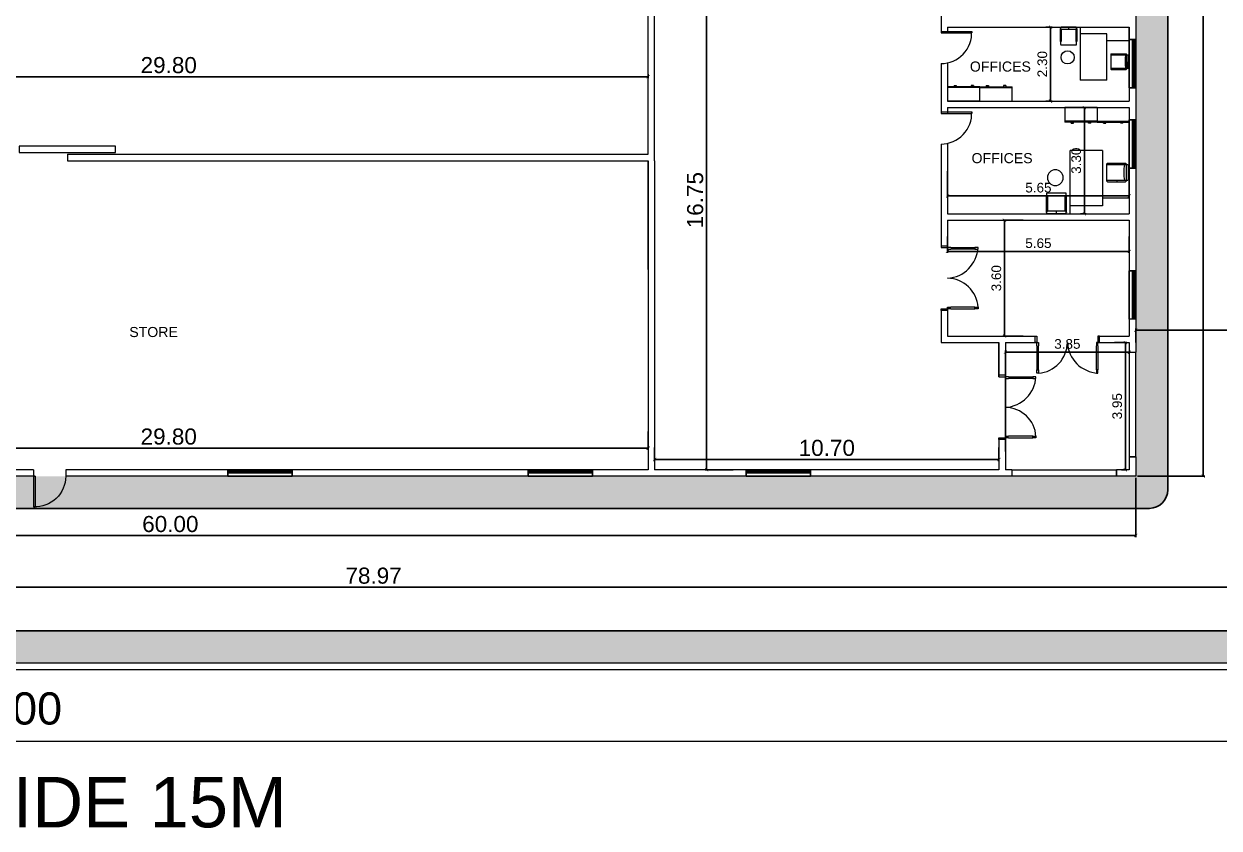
# Model space of a CAD drawing. Header units: millimetres. Extents: x -401 to 2889, y -234 to 146.
# Drawn here: x 1093.64 to 1130.78, y -21.6 to 3.38 of the extents above; entities that cross this region are included whole.
import ezdxf

# ---------------------------------------------------------------- set-up
doc = ezdxf.new("R2010")
doc.units = ezdxf.units.MM
doc.header["$LTSCALE"] = 3
doc.header["$MEASUREMENT"] = 0
doc.linetypes.add('CACHE2', pattern=[0.1875, 0.125, -0.0625])
doc.linetypes.add('CONTINU', pattern=[0])
doc.layers.get('0').update_dxf_attribs({"color": 3, "lineweight": 9})
doc.layers.add('A-WALL', color=7, linetype='Continuous')
doc.layers.add('WIN', color=1, linetype='Continuous')
for name, color, linetype, lineweight in [('DIM-IN', 1, 'Continuous', 0), ('Door', 16, 'Continuous', 0), ('Drw - Arch - brick (0.20)', 7, 'CONTINU', 20), ('Drw - Arch - Door (0.05)', 141, 'CONTINU', 5), ('Drw - Arch - Hidden (0.15)', 6, 'CACHE2', 15), ('FIXTURES', 251, 'Continuous', 5), ('hatch-col', 8, 'Continuous', 0)]:
    doc.layers.add(name, color=color, linetype=linetype, lineweight=lineweight)
doc.styles.add('ARIAL', font='arial.ttf')
doc.dimstyles.new('details', dxfattribs={"dimtxt": 0.3, "dimasz": 0.1, "dimexe": 0.05, "dimexo": 0.05, "dimgap": 0.1, "dimtad": 1, "dimzin": 0, "dimdsep": 46, "dimtxsty": 'ARIAL', "dimblk": 'ARCHTICK', "dimcen": 0.2, "dimclrd": 16, "dimclre": 16, "dimclrt": 4, "dimadec": 0, "dimazin": 0, "dimtfac": 1, "dimtix": 1, "dimtmove": 1, "dimatfit": 3, "dimldrblk": 'OBLIQUE', "dimfxl": 0.15, "dimarcsym": 0})
pattern_1 = [(135, (646.67296, 174.47163), (-0.28284271, 5e-16), [0.6, -0.2]), (225, (646.53154, 174.61306), (-0.28284271, 5e-16), [0.6, -0.2])]

# ---------------------------------------------------------------- blocks, each defined once
blk = doc.blocks.new('door')
at = {"layer": 'Drw - Arch - Door (0.05)'}
for p, q in [((0, 0.5), (0, -0.5)), ((0.05, 0.5), (0, 0.5)), ((0.05, 0.5), (0.05, -0.5)), ((0.05, -0.5), (0, -0.5))]:
    blk.add_line(p, q, dxfattribs=at)
blk.add_arc((0, 0.5), 1, 180, 272.866, dxfattribs=at)
blk = doc.blocks.new('door 2')
at = {"layer": 'Drw - Arch - Door (0.05)', "color": 4}
for p, q in [((0.309, 0.2), (-2.691, 0.2)), ((-2.691, 0.2), (-2.691, 0)), ((-2.691, 0), (0.309, 0)), ((0.309, 0), (0.309, 0.2))]:
    blk.add_line(p, q, dxfattribs=at)
blk = doc.blocks.new('_ArchTick')
at = {"color": 0, "linetype": 'ByBlock', "const_width": 0.15}
blk.add_lwpolyline([(-0.5, -0.5), (0.5, 0.5)], dxfattribs=at)
blk = doc.blocks.new('*D111')
at = {"layer": 'Defpoints', "color": 0, "linetype": 'Continuous', "ltscale": 0.01, "transparency": 16777216}
for p in [(1068.189, -10.67), (1128.189, -10.67), (1068.189, -12.513)]:
    blk.add_point(p, dxfattribs=at)
at = {"layer": 'DIM-IN', "color": 16, "lineweight": -2, "ltscale": 0.01, "transparency": 16777216}
for p, q in [((1068.189, -10.72), (1068.189, -12.563)), ((1128.189, -10.72), (1128.189, -12.563))]:
    blk.add_line(p, q, dxfattribs=at)
at = {"layer": 'DIM-IN', "color": 16, "linetype": 'Continuous', "lineweight": -2, "ltscale": 0.01, "transparency": 16777216}
blk.add_line((1128.189, -12.513), (1068.189, -12.513), dxfattribs=at)
at = {"layer": 'DIM-IN', "color": 16, "linetype": 'Continuous', "lineweight": -2, "ltscale": 0.01, "transparency": 16777216, "xscale": 0.1, "yscale": 0.1, "zscale": 0.1, "rotation": 180}
blk.add_blockref('_ArchTick', (1068.189, -12.513), dxfattribs=at)
at = {"layer": 'DIM-IN', "color": 16, "linetype": 'Continuous', "lineweight": -2, "ltscale": 0.01, "transparency": 16777216, "xscale": 0.1, "yscale": 0.1, "zscale": 0.1}
blk.add_blockref('_ArchTick', (1128.189, -12.513), dxfattribs=at)
at = {"layer": 'DIM-IN', "color": 4, "linetype": 'Continuous', "ltscale": 0.01, "transparency": 16777216, "insert": (1098.189, -12.158), "char_height": 0.5, "attachment_point": 5, "style": 'ARIAL'}
blk.add_mtext('60.00', dxfattribs=at)
blk = doc.blocks.new('_Oblique')
at = {"color": 0, "linetype": 'ByBlock', "lineweight": -2}
blk.add_line((-0.5, -0.5), (0.5, 0.5), dxfattribs=at)
blk = doc.blocks.new('door2')
at = {"layer": 'Door', "color": 2, "lineweight": 0}
for p, q in [((-1.537, 0.759), (-1.537, 0.009)), ((-1.487, 0.009), (-1.487, 0.759)), ((0.313, 0.009), (0.313, 0.759)), ((0.363, 0.759), (0.363, 0.009))]:
    blk.add_line(p, q, dxfattribs=at)
at = {"layer": 'Door', "color": 1, "lineweight": 0}
for p, q in [((-1.537, 0.009), (-1.487, 0.009)), ((0.363, 0.009), (0.313, 0.009))]:
    blk.add_line(p, q, dxfattribs=at)
for points in [[(-1.587, 1.059), (-1.537, 1.059), (-1.537, 0.859), (-1.587, 0.859)], [(0.413, 1.059), (0.363, 1.059), (0.363, 0.859), (0.413, 0.859)]]:
    blk.add_lwpolyline(points, close=True, dxfattribs=at)
for points in [[(-1.537, 0.759), (-1.537, 0.859), (-1.487, 0.859), (-1.487, 0.759)], [(0.363, 0.759), (0.363, 0.859), (0.313, 0.859), (0.313, 0.759)], [(-1.487, 0.009), (-1.487, -0.091), (-1.537, -0.091), (-1.537, 0.009)], [(0.313, 0.009), (0.313, -0.091), (0.363, -0.091), (0.363, 0.009)]]:
    blk.add_lwpolyline(points, dxfattribs=at)
at = {"layer": 'Door', "color": 2, "lineweight": 0}
for centre, radius, start, end in [((-1.554, 0.873), 0.966, 273.9366, 359.1376), ((0.419, 0.917), 1.008, 183.2931, 266.8086)]:
    blk.add_arc(centre, radius, start, end, dxfattribs=at)
blk = doc.blocks.new('*D140')
at = {"layer": 'Defpoints', "color": 0, "linetype": 'Continuous', "ltscale": 0.01, "transparency": 16777216}
for p in [(1124.112, -2.72), (1124.742, -2.72), (1124.742, -6.32)]:
    blk.add_point(p, dxfattribs=at)
at = {"layer": 'DIM-IN', "color": 16, "lineweight": -2, "ltscale": 0.01, "transparency": 16777216}
for p, q in [((1124.692, -2.72), (1124.062, -2.72)), ((1124.692, -6.32), (1124.062, -6.32))]:
    blk.add_line(p, q, dxfattribs=at)
at = {"layer": 'DIM-IN', "color": 16, "linetype": 'Continuous', "lineweight": -2, "ltscale": 0.01, "transparency": 16777216}
blk.add_line((1124.112, -6.32), (1124.112, -2.72), dxfattribs=at)
at = {"layer": 'DIM-IN', "color": 16, "linetype": 'Continuous', "lineweight": -2, "ltscale": 0.01, "transparency": 16777216, "xscale": 0.1, "yscale": 0.1, "zscale": 0.1}
for p, rotation in [((1124.112, -2.72), 90), ((1124.112, -6.32), 270)]:
    blk.add_blockref('_ArchTick', p, dxfattribs=dict(at, rotation=rotation))
at = {"layer": 'DIM-IN', "color": 4, "linetype": 'Continuous', "ltscale": 0.01, "transparency": 16777216, "insert": (1123.858, -4.52), "char_height": 0.3, "attachment_point": 5, "rotation": 90, "style": 'ARIAL'}
blk.add_mtext('3.60', dxfattribs=at)
blk = doc.blocks.new('*D141')
at = {"layer": 'Defpoints', "color": 0, "linetype": 'Continuous', "ltscale": 0.01, "transparency": 16777216}
for p in [(1122.339, -3.17), (1127.989, -3.17), (1127.989, -3.686)]:
    blk.add_point(p, dxfattribs=at)
at = {"layer": 'DIM-IN', "color": 16, "lineweight": -2, "ltscale": 0.01, "transparency": 16777216}
for p, q in [((1122.339, -3.22), (1122.339, -3.736)), ((1127.989, -3.22), (1127.989, -3.736))]:
    blk.add_line(p, q, dxfattribs=at)
at = {"layer": 'DIM-IN', "color": 16, "linetype": 'Continuous', "lineweight": -2, "ltscale": 0.01, "transparency": 16777216}
blk.add_line((1122.339, -3.686), (1127.989, -3.686), dxfattribs=at)
at = {"layer": 'DIM-IN', "color": 16, "linetype": 'Continuous', "lineweight": -2, "ltscale": 0.01, "transparency": 16777216, "xscale": 0.1, "yscale": 0.1, "zscale": 0.1, "rotation": 180}
blk.add_blockref('_ArchTick', (1122.339, -3.686), dxfattribs=at)
at = {"layer": 'DIM-IN', "color": 16, "linetype": 'Continuous', "lineweight": -2, "ltscale": 0.01, "transparency": 16777216, "xscale": 0.1, "yscale": 0.1, "zscale": 0.1}
blk.add_blockref('_ArchTick', (1127.989, -3.686), dxfattribs=at)
at = {"layer": 'DIM-IN', "color": 4, "linetype": 'Continuous', "ltscale": 0.01, "transparency": 16777216, "insert": (1125.164, -3.433), "char_height": 0.3, "attachment_point": 5, "style": 'ARIAL'}
blk.add_mtext('5.65', dxfattribs=at)
blk = doc.blocks.new('*D142')
at = {"layer": 'Defpoints', "color": 0, "linetype": 'Continuous', "ltscale": 0.01, "transparency": 16777216}
for p in [(1127.476, -6.52), (1127.699, -10.47), (1127.866, -10.47)]:
    blk.add_point(p, dxfattribs=at)
at = {"layer": 'DIM-IN', "color": 16, "lineweight": -2, "ltscale": 0.01, "transparency": 16777216}
for p, q in [((1127.526, -6.52), (1127.916, -6.52)), ((1127.749, -10.47), (1127.916, -10.47))]:
    blk.add_line(p, q, dxfattribs=at)
at = {"layer": 'DIM-IN', "color": 16, "linetype": 'Continuous', "lineweight": -2, "ltscale": 0.01, "transparency": 16777216}
blk.add_line((1127.866, -6.52), (1127.866, -10.47), dxfattribs=at)
at = {"layer": 'DIM-IN', "color": 16, "linetype": 'Continuous', "lineweight": -2, "ltscale": 0.01, "transparency": 16777216, "xscale": 0.1, "yscale": 0.1, "zscale": 0.1}
for p, rotation in [((1127.866, -6.52), 90), ((1127.866, -10.47), 270)]:
    blk.add_blockref('_ArchTick', p, dxfattribs=dict(at, rotation=rotation))
at = {"layer": 'DIM-IN', "color": 4, "linetype": 'Continuous', "ltscale": 0.01, "transparency": 16777216, "insert": (1127.613, -8.495), "char_height": 0.3, "attachment_point": 5, "rotation": 90, "style": 'ARIAL'}
blk.add_mtext('3.95', dxfattribs=at)
blk = doc.blocks.new('*D143')
at = {"layer": 'Defpoints', "color": 0, "linetype": 'Continuous', "ltscale": 0.01, "transparency": 16777216}
for p in [(1124.139, -6.817), (1127.989, -6.786), (1124.139, -9.951)]:
    blk.add_point(p, dxfattribs=at)
at = {"layer": 'DIM-IN', "color": 16, "lineweight": -2, "ltscale": 0.01, "transparency": 16777216}
for p, q in [((1124.139, -9.901), (1124.139, -6.767)), ((1127.989, -6.836), (1127.989, -6.867))]:
    blk.add_line(p, q, dxfattribs=at)
at = {"layer": 'DIM-IN', "color": 16, "linetype": 'Continuous', "lineweight": -2, "ltscale": 0.01, "transparency": 16777216}
blk.add_line((1127.989, -6.817), (1124.139, -6.817), dxfattribs=at)
at = {"layer": 'DIM-IN', "color": 16, "linetype": 'Continuous', "lineweight": -2, "ltscale": 0.01, "transparency": 16777216, "xscale": 0.1, "yscale": 0.1, "zscale": 0.1, "rotation": 180}
blk.add_blockref('_ArchTick', (1124.139, -6.817), dxfattribs=at)
at = {"layer": 'DIM-IN', "color": 16, "linetype": 'Continuous', "lineweight": -2, "ltscale": 0.01, "transparency": 16777216, "xscale": 0.1, "yscale": 0.1, "zscale": 0.1}
blk.add_blockref('_ArchTick', (1127.989, -6.817), dxfattribs=at)
at = {"layer": 'DIM-IN', "color": 4, "linetype": 'Continuous', "ltscale": 0.01, "transparency": 16777216, "insert": (1126.064, -6.563), "char_height": 0.3, "attachment_point": 5, "style": 'ARIAL'}
blk.add_mtext('3.85', dxfattribs=at)
blk = doc.blocks.new('*D144')
at = {"layer": 'Defpoints', "color": 0, "linetype": 'Continuous', "ltscale": 0.01, "transparency": 16777216}
for p in [(1113.239, -9.728), (1123.939, -9.728), (1113.239, -10.149)]:
    blk.add_point(p, dxfattribs=at)
at = {"layer": 'DIM-IN', "color": 16, "lineweight": -2, "ltscale": 0.01, "transparency": 16777216}
for p, q in [((1113.239, -9.778), (1113.239, -10.199)), ((1123.939, -9.778), (1123.939, -10.199))]:
    blk.add_line(p, q, dxfattribs=at)
at = {"layer": 'DIM-IN', "color": 16, "linetype": 'Continuous', "lineweight": -2, "ltscale": 0.01, "transparency": 16777216}
blk.add_line((1123.939, -10.149), (1113.239, -10.149), dxfattribs=at)
at = {"layer": 'DIM-IN', "color": 16, "linetype": 'Continuous', "lineweight": -2, "ltscale": 0.01, "transparency": 16777216, "xscale": 0.1, "yscale": 0.1, "zscale": 0.1, "rotation": 180}
blk.add_blockref('_ArchTick', (1113.239, -10.149), dxfattribs=at)
at = {"layer": 'DIM-IN', "color": 16, "linetype": 'Continuous', "lineweight": -2, "ltscale": 0.01, "transparency": 16777216, "xscale": 0.1, "yscale": 0.1, "zscale": 0.1}
blk.add_blockref('_ArchTick', (1123.939, -10.149), dxfattribs=at)
at = {"layer": 'DIM-IN', "color": 4, "linetype": 'Continuous', "ltscale": 0.01, "transparency": 16777216, "insert": (1118.589, -9.793), "char_height": 0.5, "attachment_point": 5, "style": 'ARIAL'}
blk.add_mtext('10.70', dxfattribs=at)
blk = doc.blocks.new('*D145')
at = {"layer": 'Defpoints', "color": 0, "linetype": 'Continuous', "ltscale": 0.01, "transparency": 16777216}
for p in [(1115.732, 6.28), (1114.855, -10.47), (1115.732, -10.47)]:
    blk.add_point(p, dxfattribs=at)
at = {"layer": 'DIM-IN', "color": 16, "lineweight": -2, "ltscale": 0.01, "transparency": 16777216}
for p, q in [((1115.682, 6.28), (1114.805, 6.28)), ((1115.682, -10.47), (1114.805, -10.47))]:
    blk.add_line(p, q, dxfattribs=at)
at = {"layer": 'DIM-IN', "color": 16, "linetype": 'Continuous', "lineweight": -2, "ltscale": 0.01, "transparency": 16777216}
blk.add_line((1114.855, 6.28), (1114.855, -10.47), dxfattribs=at)
at = {"layer": 'DIM-IN', "color": 16, "linetype": 'Continuous', "lineweight": -2, "ltscale": 0.01, "transparency": 16777216, "xscale": 0.1, "yscale": 0.1, "zscale": 0.1}
for p, rotation in [((1114.855, 6.28), 90), ((1114.855, -10.47), 270)]:
    blk.add_blockref('_ArchTick', p, dxfattribs=dict(at, rotation=rotation))
at = {"layer": 'DIM-IN', "color": 4, "linetype": 'Continuous', "ltscale": 0.01, "transparency": 16777216, "insert": (1114.5, -2.095), "char_height": 0.5, "attachment_point": 5, "rotation": 90, "style": 'ARIAL'}
blk.add_mtext('16.75', dxfattribs=at)
blk = doc.blocks.new('*D146')
at = {"layer": 'Defpoints', "color": 0, "linetype": 'Continuous', "ltscale": 0.01, "transparency": 16777216}
for p in [(1122.339, -1.141), (1127.989, -1.141), (1127.989, -1.961)]:
    blk.add_point(p, dxfattribs=at)
at = {"layer": 'DIM-IN', "color": 16, "lineweight": -2, "ltscale": 0.01, "transparency": 16777216}
for p, q in [((1122.339, -1.191), (1122.339, -2.011)), ((1127.989, -1.191), (1127.989, -2.011))]:
    blk.add_line(p, q, dxfattribs=at)
at = {"layer": 'DIM-IN', "color": 16, "linetype": 'Continuous', "lineweight": -2, "ltscale": 0.01, "transparency": 16777216}
blk.add_line((1122.339, -1.961), (1127.989, -1.961), dxfattribs=at)
at = {"layer": 'DIM-IN', "color": 16, "linetype": 'Continuous', "lineweight": -2, "ltscale": 0.01, "transparency": 16777216, "xscale": 0.1, "yscale": 0.1, "zscale": 0.1, "rotation": 180}
blk.add_blockref('_ArchTick', (1122.339, -1.961), dxfattribs=at)
at = {"layer": 'DIM-IN', "color": 16, "linetype": 'Continuous', "lineweight": -2, "ltscale": 0.01, "transparency": 16777216, "xscale": 0.1, "yscale": 0.1, "zscale": 0.1}
blk.add_blockref('_ArchTick', (1127.989, -1.961), dxfattribs=at)
at = {"layer": 'DIM-IN', "color": 4, "linetype": 'Continuous', "ltscale": 0.01, "transparency": 16777216, "insert": (1125.164, -1.708), "char_height": 0.3, "attachment_point": 5, "style": 'ARIAL'}
blk.add_mtext('5.65', dxfattribs=at)
blk = doc.blocks.new('*D147')
at = {"layer": 'Defpoints', "color": 0, "linetype": 'Continuous', "ltscale": 0.01, "transparency": 16777216}
for p in [(1126.426, 0.78), (1126.426, -2.52), (1126.594, -2.52)]:
    blk.add_point(p, dxfattribs=at)
at = {"layer": 'DIM-IN', "color": 16, "lineweight": -2, "ltscale": 0.01, "transparency": 16777216}
for p, q in [((1126.476, 0.78), (1126.644, 0.78)), ((1126.476, -2.52), (1126.644, -2.52))]:
    blk.add_line(p, q, dxfattribs=at)
at = {"layer": 'DIM-IN', "color": 16, "linetype": 'Continuous', "lineweight": -2, "ltscale": 0.01, "transparency": 16777216}
blk.add_line((1126.594, 0.78), (1126.594, -2.52), dxfattribs=at)
at = {"layer": 'DIM-IN', "color": 16, "linetype": 'Continuous', "lineweight": -2, "ltscale": 0.01, "transparency": 16777216, "xscale": 0.1, "yscale": 0.1, "zscale": 0.1}
for p, rotation in [((1126.594, 0.78), 90), ((1126.594, -2.52), 270)]:
    blk.add_blockref('_ArchTick', p, dxfattribs=dict(at, rotation=rotation))
at = {"layer": 'DIM-IN', "color": 4, "linetype": 'Continuous', "ltscale": 0.01, "transparency": 16777216, "insert": (1126.34, -0.87), "char_height": 0.3, "attachment_point": 5, "rotation": 90, "style": 'ARIAL'}
blk.add_mtext('3.30', dxfattribs=at)
blk = doc.blocks.new('*D148')
at = {"layer": 'Defpoints', "color": 0, "linetype": 'Continuous', "ltscale": 0.01, "transparency": 16777216}
for p in [(1125.34, 3.28), (1125.54, 3.28), (1125.34, 0.98)]:
    blk.add_point(p, dxfattribs=at)
at = {"layer": 'DIM-IN', "color": 16, "lineweight": -2, "ltscale": 0.01, "transparency": 16777216}
for p, q in [((1125.39, 3.28), (1125.59, 3.28)), ((1125.39, 0.98), (1125.59, 0.98))]:
    blk.add_line(p, q, dxfattribs=at)
at = {"layer": 'DIM-IN', "color": 16, "linetype": 'Continuous', "lineweight": -2, "ltscale": 0.01, "transparency": 16777216}
blk.add_line((1125.54, 0.98), (1125.54, 3.28), dxfattribs=at)
at = {"layer": 'DIM-IN', "color": 16, "linetype": 'Continuous', "lineweight": -2, "ltscale": 0.01, "transparency": 16777216, "xscale": 0.1, "yscale": 0.1, "zscale": 0.1}
for p, rotation in [((1125.54, 3.28), 90), ((1125.54, 0.98), 270)]:
    blk.add_blockref('_ArchTick', p, dxfattribs=dict(at, rotation=rotation))
at = {"layer": 'DIM-IN', "color": 4, "linetype": 'Continuous', "ltscale": 0.01, "transparency": 16777216, "insert": (1125.287, 2.13), "char_height": 0.3, "attachment_point": 5, "rotation": 90, "style": 'ARIAL'}
blk.add_mtext('2.30', dxfattribs=at)
blk = doc.blocks.new('*D122')
at = {"layer": 'Defpoints', "color": 0, "linetype": 'Continuous', "ltscale": 0.01, "transparency": 16777216}
for p in [(1083.239, -9.1), (1113.039, -9.23), (1083.239, -9.797)]:
    blk.add_point(p, dxfattribs=at)
at = {"layer": 'DIM-IN', "color": 16, "lineweight": -2, "ltscale": 0.01, "transparency": 16777216}
for p, q in [((1083.239, -9.15), (1083.239, -9.847)), ((1113.039, -9.28), (1113.039, -9.847))]:
    blk.add_line(p, q, dxfattribs=at)
at = {"layer": 'DIM-IN', "color": 16, "linetype": 'Continuous', "lineweight": -2, "ltscale": 0.01, "transparency": 16777216}
blk.add_line((1113.039, -9.797), (1083.239, -9.797), dxfattribs=at)
at = {"layer": 'DIM-IN', "color": 16, "linetype": 'Continuous', "lineweight": -2, "ltscale": 0.01, "transparency": 16777216, "xscale": 0.1, "yscale": 0.1, "zscale": 0.1, "rotation": 180}
blk.add_blockref('_ArchTick', (1083.239, -9.797), dxfattribs=at)
at = {"layer": 'DIM-IN', "color": 16, "linetype": 'Continuous', "lineweight": -2, "ltscale": 0.01, "transparency": 16777216, "xscale": 0.1, "yscale": 0.1, "zscale": 0.1}
blk.add_blockref('_ArchTick', (1113.039, -9.797), dxfattribs=at)
at = {"layer": 'DIM-IN', "color": 4, "linetype": 'Continuous', "ltscale": 0.01, "transparency": 16777216, "insert": (1098.139, -9.441), "char_height": 0.5, "attachment_point": 5, "style": 'ARIAL'}
blk.add_mtext('29.80', dxfattribs=at)
blk = doc.blocks.new('*D166')
at = {"layer": 'Defpoints', "color": 0, "linetype": 'Continuous', "ltscale": 0.01, "transparency": 16777216}
for p in [(1083.239, 1.866), (1113.039, 1.866), (1113.039, 1.741)]:
    blk.add_point(p, dxfattribs=at)
at = {"layer": 'DIM-IN', "color": 16, "lineweight": -2, "ltscale": 0.01, "transparency": 16777216}
for p, q in [((1083.239, 1.816), (1083.239, 1.691)), ((1113.039, 1.816), (1113.039, 1.691))]:
    blk.add_line(p, q, dxfattribs=at)
at = {"layer": 'DIM-IN', "color": 16, "linetype": 'Continuous', "lineweight": -2, "ltscale": 0.01, "transparency": 16777216}
blk.add_line((1083.239, 1.741), (1113.039, 1.741), dxfattribs=at)
at = {"layer": 'DIM-IN', "color": 16, "linetype": 'Continuous', "lineweight": -2, "ltscale": 0.01, "transparency": 16777216, "xscale": 0.1, "yscale": 0.1, "zscale": 0.1, "rotation": 180}
blk.add_blockref('_ArchTick', (1083.239, 1.741), dxfattribs=at)
at = {"layer": 'DIM-IN', "color": 16, "linetype": 'Continuous', "lineweight": -2, "ltscale": 0.01, "transparency": 16777216, "xscale": 0.1, "yscale": 0.1, "zscale": 0.1}
blk.add_blockref('_ArchTick', (1113.039, 1.741), dxfattribs=at)
at = {"layer": 'DIM-IN', "color": 4, "linetype": 'Continuous', "ltscale": 0.01, "transparency": 16777216, "insert": (1098.139, 2.097), "char_height": 0.5, "attachment_point": 5, "style": 'ARIAL'}
blk.add_mtext('29.80', dxfattribs=at)
blk = doc.blocks.new('*D185')
at = {"layer": 'Defpoints', "color": 0, "linetype": 'Continuous', "ltscale": 0.01, "transparency": 16777216}
for p in [(1145.189, -6.135), (1128.189, -6.565), (1145.189, -6.365)]:
    blk.add_point(p, dxfattribs=at)
at = {"layer": 'DIM-IN', "color": 16, "lineweight": -2, "ltscale": 0.01, "transparency": 16777216}
for p, q in [((1128.189, -6.515), (1128.189, -6.085)), ((1145.189, -6.315), (1145.189, -6.085))]:
    blk.add_line(p, q, dxfattribs=at)
at = {"layer": 'DIM-IN', "color": 16, "linetype": 'Continuous', "lineweight": -2, "ltscale": 0.01, "transparency": 16777216}
blk.add_line((1128.189, -6.135), (1145.189, -6.135), dxfattribs=at)
at = {"layer": 'DIM-IN', "color": 16, "linetype": 'Continuous', "lineweight": -2, "ltscale": 0.01, "transparency": 16777216, "xscale": 0.1, "yscale": 0.1, "zscale": 0.1, "rotation": 180}
blk.add_blockref('_ArchTick', (1128.189, -6.135), dxfattribs=at)
at = {"layer": 'DIM-IN', "color": 16, "linetype": 'Continuous', "lineweight": -2, "ltscale": 0.01, "transparency": 16777216, "xscale": 0.1, "yscale": 0.1, "zscale": 0.1}
blk.add_blockref('_ArchTick', (1145.189, -6.135), dxfattribs=at)
at = {"layer": 'DIM-IN', "color": 4, "linetype": 'Continuous', "ltscale": 0.01, "transparency": 16777216, "insert": (1136.689, -5.779), "char_height": 0.5, "attachment_point": 5, "style": 'ARIAL'}
blk.add_mtext('17.00', dxfattribs=at)
blk = doc.blocks.new('*D191')
at = {"layer": 'Defpoints', "color": 0, "linetype": 'Continuous', "ltscale": 0.01, "transparency": 16777216}
for p in [(1065.021, -13.635), (1143.989, -13.635), (1065.021, -14.118)]:
    blk.add_point(p, dxfattribs=at)
at = {"layer": 'DIM-IN', "color": 16, "lineweight": -2, "ltscale": 0.01, "transparency": 16777216}
for p, q in [((1065.021, -13.685), (1065.021, -14.168)), ((1143.989, -13.685), (1143.989, -14.168))]:
    blk.add_line(p, q, dxfattribs=at)
at = {"layer": 'DIM-IN', "color": 16, "linetype": 'Continuous', "lineweight": -2, "ltscale": 0.01, "transparency": 16777216}
blk.add_line((1143.989, -14.118), (1065.021, -14.118), dxfattribs=at)
at = {"layer": 'DIM-IN', "color": 16, "linetype": 'Continuous', "lineweight": -2, "ltscale": 0.01, "transparency": 16777216, "xscale": 0.1, "yscale": 0.1, "zscale": 0.1, "rotation": 180}
blk.add_blockref('_ArchTick', (1065.021, -14.118), dxfattribs=at)
at = {"layer": 'DIM-IN', "color": 16, "linetype": 'Continuous', "lineweight": -2, "ltscale": 0.01, "transparency": 16777216, "xscale": 0.1, "yscale": 0.1, "zscale": 0.1}
blk.add_blockref('_ArchTick', (1143.989, -14.118), dxfattribs=at)
at = {"layer": 'DIM-IN', "color": 4, "linetype": 'Continuous', "ltscale": 0.01, "transparency": 16777216, "insert": (1104.505, -13.762), "char_height": 0.5, "attachment_point": 5, "style": 'ARIAL'}
blk.add_mtext('78.97', dxfattribs=at)
blk = doc.blocks.new('*D136')
at = {"layer": 'Defpoints', "color": 0, "linetype": 'Continuous', "ltscale": 0.01, "transparency": 16777216}
for p in [(1040.189, -16.67), (1145.189, -16.67), (1145.189, -18.903)]:
    blk.add_point(p, dxfattribs=at)
at = {"layer": 'DIM-IN', "color": 16, "linetype": 'Continuous', "lineweight": -2, "ltscale": 0.01, "transparency": 16777216}
for p, q in [((1040.189, -17.67), (1040.189, -19.103)), ((1145.189, -17.67), (1145.189, -19.103))]:
    blk.add_line(p, q, dxfattribs=at)
at = {"layer": 'DIM-IN', "color": 16, "linetype": 'Continuous', "lineweight": 5, "ltscale": 0.01, "transparency": 16777216}
blk.add_line((1040.189, -18.903), (1145.189, -18.903), dxfattribs=at)
at = {"layer": 'DIM-IN', "color": 16, "linetype": 'Continuous', "lineweight": 5, "ltscale": 0.01, "transparency": 16777216, "xscale": 0.2, "yscale": 0.2, "zscale": 0.2, "rotation": 180}
blk.add_blockref('_ArchTick', (1040.189, -18.903), dxfattribs=at)
at = {"layer": 'DIM-IN', "color": 16, "linetype": 'Continuous', "lineweight": 5, "ltscale": 0.01, "transparency": 16777216, "xscale": 0.2, "yscale": 0.2, "zscale": 0.2}
blk.add_blockref('_ArchTick', (1145.189, -18.903), dxfattribs=at)
at = {"layer": 'DIM-IN', "color": 4, "linetype": 'Continuous', "ltscale": 0.01, "transparency": 16777216, "insert": (1092.689, -17.892), "char_height": 1, "attachment_point": 5, "style": 'ARIAL'}
blk.add_mtext('105.00', dxfattribs=at)
blk = doc.blocks.new('*D138')
at = {"layer": 'Defpoints', "color": 0, "linetype": 'Continuous', "ltscale": 0.01, "transparency": 16777216}
for p in [(1128.189, 52.33), (1128.189, -10.67), (1130.286, -10.67)]:
    blk.add_point(p, dxfattribs=at)
at = {"layer": 'DIM-IN', "color": 16, "lineweight": -2, "ltscale": 0.01, "transparency": 16777216}
for p, q in [((1128.239, 52.33), (1130.336, 52.33)), ((1128.239, -10.67), (1130.336, -10.67))]:
    blk.add_line(p, q, dxfattribs=at)
at = {"layer": 'DIM-IN', "color": 16, "linetype": 'Continuous', "lineweight": -2, "ltscale": 0.01, "transparency": 16777216}
blk.add_line((1130.286, 52.33), (1130.286, -10.67), dxfattribs=at)
at = {"layer": 'DIM-IN', "color": 16, "linetype": 'Continuous', "lineweight": -2, "ltscale": 0.01, "transparency": 16777216, "xscale": 0.1, "yscale": 0.1, "zscale": 0.1}
for p, rotation in [((1130.286, 52.33), 90), ((1130.286, -10.67), 270)]:
    blk.add_blockref('_ArchTick', p, dxfattribs=dict(at, rotation=rotation))
at = {"layer": 'DIM-IN', "color": 4, "linetype": 'Continuous', "ltscale": 0.01, "transparency": 16777216, "insert": (1129.93, 20.83), "char_height": 0.5, "attachment_point": 5, "rotation": 90, "style": 'ARIAL'}
blk.add_mtext('63.00', dxfattribs=at)
blk = doc.blocks.new('desk-6')
at = {"layer": 'FIXTURES', "linetype": 'ByBlock'}
for p, q in [((-0.76, 2.945), (-0.76, 2.299)), ((-0.617, 2.964), (-0.741, 2.964)), ((-0.617, 2.973), (-0.617, 2.945)), ((-0.057, 2.983), (-0.608, 2.983)), ((-0.095, 2.935), (-0.608, 2.935)), ((-0.422, 2.983), (-0.422, 2.935)), ((-0.095, 2.299), (-0.095, 2.945)), ((0, 2.622), (-0.095, 2.622)), ((-0.019, 2.964), (-0.076, 2.964)), ((-0.047, 2.964), (-0.047, 2.973)), ((0, 2.299), (0, 2.945)), ((-0.741, 2.28), (-0.617, 2.28)), ((-0.617, 2.27), (-0.617, 2.299)), ((-0.095, 2.308), (-0.608, 2.308)), ((-0.057, 2.261), (-0.608, 2.261)), ((-0.422, 2.261), (-0.422, 2.308)), ((-0.076, 2.28), (-0.019, 2.28)), ((-0.047, 2.28), (-0.047, 2.27)), ((0, 2.127), (-2.28, 2.127)), ((-2.28, 0.967), (-2.28, 2.127)), ((-0.285, 0.967), (-0.285, 2.127)), ((0, 2.127), (0, 0)), ((-2.28, 0.967), (-0.285, 0.967)), ((-0.57, 0.967), (-0.57, 0)), ((-1.817, 0.785), (-1.817, 0.134)), ((-1.769, 0.447), (-1.817, 0.447)), ((-1.171, 0.804), (-1.798, 0.804)), ((-1.769, 0.804), (-1.769, 0.063)), ((-1.199, 0.063), (-1.199, 0.804)), ((-1.199, 0.447), (-1.152, 0.447)), ((-1.152, 0.785), (-1.152, 0.134)), ((-1.798, 0.115), (-1.171, 0.115)), ((-1.75, 0.044), (-1.218, 0.044)), ((-0.57, 0), (0, 0))]:
    blk.add_line(p, q, dxfattribs=at)
blk.add_circle((-1.299, 2.663), 0.284, dxfattribs=at)
for centre, radius, start, end in [((-0.741, 2.945), 0.019, 90, 180), ((-0.608, 2.973), 0.0095, 90, 180), ((-0.608, 2.945), 0.0095, 180, 270), ((-0.076, 2.945), 0.019, 90, 180), ((-0.057, 2.973), 0.0095, 0, 90), ((-0.019, 2.945), 0.019, 0, 90), ((-0.741, 2.299), 0.019, 180, 270), ((-0.608, 2.299), 0.0095, 90, 180), ((-0.608, 2.27), 0.0095, 180, 270), ((-0.076, 2.299), 0.019, 180, 270), ((-0.057, 2.27), 0.0095, 270, 0), ((-0.019, 2.299), 0.019, 270, 0), ((-1.798, 0.785), 0.019, 90, 180), ((-1.171, 0.785), 0.019, 360, 90), ((-1.798, 0.134), 0.019, 180, 270), ((-1.484, -1.536), 1.722, 80.4727, 99.5273), ((-1.75, 0.063), 0.019, 180, 270), ((-1.218, 0.063), 0.019, 270, 0), ((-1.171, 0.134), 0.019, 270, 360)]:
    blk.add_arc(centre, radius, start, end, dxfattribs=at)
blk = doc.blocks.new('cuppord-3')
at = {"layer": 'FIXTURES', "linetype": 'ByBlock'}
for p, q in [((-0.45, -1), (-0.45, 0)), ((0, 0), (-0.45, 0)), ((-0.42, -1), (-0.42, 0)), ((0, -1), (0, 0)), ((-0.486, -0.198), (-0.45, -0.198)), ((-0.486, -0.198), (-0.486, -0.267)), ((-0.486, -0.267), (-0.45, -0.267)), ((-0.486, -0.733), (-0.45, -0.733)), ((-0.486, -0.802), (-0.486, -0.733)), ((-0.486, -0.802), (-0.45, -0.802)), ((0, -1), (-0.45, -1))]:
    blk.add_line(p, q, dxfattribs=at)

msp = doc.modelspace()

# ---------------------------------------------------------------- hatches: boundary and pattern name
at = {"layer": 'hatch-col', "linetype": 'Continuous', "ltscale": 0.01}
h = msp.add_hatch(dxfattribs=at)
h.set_pattern_fill('AR-HBONE', color=250, scale=0.05, angle=-270, style=0)
h.set_pattern_definition(pattern_1)
h.paths.add_polyline_path([(1144.989, 58.13), (1040.389, 58.13), (1040.389, -11.27), (1042.989, -11.27), (1042.989, -7.07), (1049.512, -7.07), (1049.512, -16.47), (1050.03, -14.676), (1050.312, -14.676), (1050.312, -6.642, 0.414586), (1049.699, -6.07), (1045.425, -6.07), (1042.989, -6.07), (1041.801, -6.07, -0.413841), (1041.189, -5.499), (1041.189, 57.13), (1143.989, 57.13), (1143.989, -15.47), (1140.262, -15.47, 0.400935), (1139.884, -15.882), (1139.884, -16.47), (1144.989, -16.47)])
h.paths.add_polyline_path([(1046.323, -7.141, 0.411371), (1045.425, -6.12), (1045.425, -6.22), (1045.425, -6.97), (1045.375, -6.97), (1045.375, -6.22), (1045.375, -6.118, -0.404881), (1046.325, -7.07, -0.367251), (1047.225, -6.125), (1047.225, -6.12), (1047.309, -6.12, 0.411705)], flags=17)
h.paths.add_polyline_path([(1047.225, -6.97), (1047.275, -6.22), (1047.225, -6.22)], flags=16)
h.paths.add_polyline_path([(1041.21, -8.655), (1042.175, -8.655), (1042.175, -8.036), (1041.21, -8.036)], flags=24)
h = msp.add_hatch(dxfattribs=at)
h.set_pattern_fill('AR-HBONE', color=250, scale=0.05, angle=-270, style=0)
h.set_pattern_definition(pattern_1)
h.paths.add_polyline_path([(1068.189, 13.33), (1064.7, 13.33), (1064.7, 13.092), (1061.7, 13.092), (1061.7, 13.33), (1057.3, 13.33), (1057.3, 13.092), (1054.3, 13.092), (1054.3, 13.33), (1046.189, 13.33), (1046.189, 52.33), (1048.189, 52.33, -0.414214), (1049.141, 53.282), (1045.76, 53.33, 0.413841), (1045.189, 52.718), (1045.189, 12.902, 0.414586), (1045.802, 12.33), (1067.189, 12.33), (1067.189, -11.098, 0.414586), (1067.802, -11.67), (1093.939, -11.67), (1093.939, -10.67), (1068.189, -10.67), (1068.189, 4.33), (1067.934, 4.33), (1067.934, 7.33), (1068.189, 7.33)])
h.paths.add_polyline_path([(1128.576, 53.33), (1128.189, 53.33), (1049.141, 53.282, 0.414214), (1048.189, 52.33), (1128.189, 52.33), (1128.189, -10.67), (1093.939, -10.67), (1093.939, -11.67), (1128.617, -11.67, 0.413841), (1129.189, -11.058), (1129.189, 52.758, 0.414586)])
h = msp.add_hatch(dxfattribs=at)
h.set_pattern_fill('AR-HBONE', color=250, scale=0.05, angle=-270, style=0)
h.set_pattern_definition(pattern_1)
h.paths.add_polyline_path([(1133.289, -15.873, 0.433701), (1132.858, -15.47), (1066.633, -15.47, -0.413841), (1066.021, -14.899), (1066.021, -12.089, 0.414586), (1065.408, -11.517), (1060.182, -11.517, 0.413841), (1059.61, -12.129), (1059.61, -12.517), (1065.021, -12.517), (1065.021, -16.47), (1133.289, -16.47)])

# ---------------------------------------------------------------- linework, layer by layer
at = {"layer": 'A-WALL', "color": 5, "lineweight": -3}
msp.add_line((1066.593, -15.47), (1132.911, -15.47), dxfattribs=at)
for points in [[(1129.189, -11.098), (1129.189, 52.758)], [(1067.76, -11.67), (1128.617, -11.67)]]:
    msp.add_lwpolyline(points, dxfattribs=at)
msp.add_arc((1128.597, -11.078), 0.592, 272.012, 358.061, dxfattribs=at)
at = {"layer": 'Defpoints'}
for p, q in [((1127.989, -10.07), (1128.189, -10.07)), ((1127.589, -10.47), (1127.589, -10.67))]:
    msp.add_line(p, q, dxfattribs=at)
at = {"layer": 'Drw - Arch - brick (0.20)'}
for p, q in [((1113.039, -0.67), (1113.039, 40.443)), ((1113.239, -0.87), (1113.239, 40.443)), ((1122.139, 5.148), (1122.139, 3.1)), ((1122.339, 3.28), (1122.339, 3.1)), ((1122.339, 3.28), (1127.989, 3.28)), ((1122.139, 2.148), (1122.139, 0.6)), ((1122.339, 2.169), (1122.339, 0.98)), ((1122.339, 0.98), (1127.989, 0.98)), ((1122.339, 0.78), (1122.339, 0.6)), ((1122.339, 0.78), (1127.989, 0.78)), ((1122.139, -0.352), (1122.139, -3.57)), ((1122.339, -0.331), (1122.339, -2.52)), ((1094.989, -0.67), (1113.039, -0.67)), ((1094.989, -0.67), (1094.989, -0.87)), ((1094.989, -0.87), (1113.039, -0.87)), ((1113.039, -4.249), (1113.039, -0.87)), ((1113.039, -0.87), (1113.039, -10.47)), ((1113.239, -0.87), (1113.239, -10.47)), ((1122.339, -2.52), (1127.989, -2.52)), ((1122.339, -2.72), (1127.989, -2.72)), ((1122.339, -2.72), (1122.339, -3.62)), ((1122.139, -5.47), (1122.139, -6.52)), ((1122.339, -5.42), (1122.339, -6.32)), ((1122.339, -5.42), (1122.339, -6.32)), ((1122.139, -6.52), (1123.939, -6.52)), ((1122.339, -6.32), (1125.114, -6.32)), ((1123.939, -7.582), (1123.939, -6.52)), ((1123.939, -6.52), (1123.939, -7.582)), ((1124.139, -6.52), (1125.164, -6.52)), ((1124.139, -6.52), (1124.139, -7.632)), ((1126.964, -6.52), (1127.989, -6.52)), ((1127.014, -6.32), (1127.989, -6.32)), ((1127.989, -6.82), (1128.189, -6.82)), ((1123.939, -9.482), (1123.939, -10.47)), ((1124.139, -9.432), (1124.139, -10.47)), ((1093.939, -10.47), (1093.939, -10.67)), ((1094.939, -10.47), (1094.939, -10.67)), ((1124.339, -10.47), (1124.339, -10.67)), ((1058.712, -16.67), (1133.589, -16.67)), ((1065.021, -16.47), (1133.589, -16.47))]:
    msp.add_line(p, q, dxfattribs=at)
for points in [[(1128.189, 19.18), (1128.189, -6.82)], [(1127.989, 3.28), (1127.989, 0.98)], [(1127.989, 0.78), (1127.989, -2.52)], [(1127.989, -2.72), (1127.989, -6.32)], [(1127.989, -6.52), (1127.989, -6.82)], [(1128.189, -10.07), (1128.189, -10.67), (1127.589, -10.67)], [(1127.989, -10.07), (1127.989, -10.47), (1127.589, -10.47)], [(1093.986, -10.67), (1082.134, -10.67)], [(1093.939, -10.47), (1083.239, -10.47)], [(1099.973, -10.47), (1094.939, -10.47)], [(1099.973, -10.67), (1094.939, -10.67)], [(1109.31, -10.47), (1101.973, -10.47)], [(1109.31, -10.67), (1101.973, -10.67)], [(1113.039, -10.47), (1111.31, -10.47)], [(1116.078, -10.67), (1111.31, -10.67)], [(1116.078, -10.47), (1113.239, -10.47)], [(1123.939, -10.47), (1118.078, -10.47)], [(1124.339, -10.67), (1118.078, -10.67)], [(1124.339, -10.47), (1124.139, -10.47)]]:
    msp.add_lwpolyline(points, dxfattribs=at)
at = {"layer": 'Drw - Arch - Hidden (0.15)', "ltscale": 10}
for p, q in [((1127.989, -6.82), (1127.989, -10.07)), ((1128.189, -10.07), (1128.189, -6.82)), ((1124.339, -10.47), (1127.589, -10.47)), ((1127.589, -10.67), (1124.339, -10.67))]:
    msp.add_line(p, q, dxfattribs=at)
at = {"layer": 'WIN', "color": 7}
for p, q in [((1127.989, 2.891), (1128.189, 2.892)), ((1127.989, 1.391), (1128.189, 1.393)), ((1127.989, 0.396), (1128.189, 0.397)), ((1127.989, -1.104), (1128.189, -1.102)), ((1127.989, -4.288), (1128.189, -4.287)), ((1127.989, -5.788), (1128.189, -5.786)), ((1099.973, -10.67), (1099.973, -10.47)), ((1101.973, -10.67), (1101.973, -10.47)), ((1109.31, -10.67), (1109.31, -10.47)), ((1111.31, -10.67), (1111.31, -10.47)), ((1116.078, -10.67), (1116.078, -10.47)), ((1118.078, -10.67), (1118.078, -10.47))]:
    msp.add_line(p, q, dxfattribs=at)
at = {"layer": 'WIN', "color": 1}
for p, q in [((1127.989, 1.391), (1127.989, 2.891)), ((1128.089, 2.842), (1128.088, 1.442)), ((1128.139, 2.842), (1128.138, 1.442)), ((1128.189, 2.892), (1128.189, 1.393)), ((1127.989, -1.104), (1127.989, 0.396)), ((1128.189, 0.397), (1128.189, -1.102)), ((1128.089, 0.347), (1128.088, -1.053)), ((1128.139, 0.347), (1128.138, -1.053)), ((1127.989, -5.788), (1127.989, -4.288)), ((1128.089, -4.337), (1128.088, -5.737)), ((1128.139, -4.337), (1128.138, -5.737)), ((1128.189, -4.287), (1128.189, -5.786)), ((1099.973, -10.47), (1101.973, -10.47)), ((1101.973, -10.67), (1099.973, -10.67)), ((1100.023, -10.52), (1101.923, -10.52)), ((1100.023, -10.57), (1101.923, -10.57)), ((1109.31, -10.47), (1111.31, -10.47)), ((1111.31, -10.67), (1109.31, -10.67)), ((1109.36, -10.52), (1111.26, -10.52)), ((1109.36, -10.57), (1111.26, -10.57)), ((1116.078, -10.47), (1118.078, -10.47)), ((1118.078, -10.67), (1116.078, -10.67)), ((1116.128, -10.52), (1118.028, -10.52)), ((1116.128, -10.57), (1118.028, -10.57))]:
    msp.add_line(p, q, dxfattribs=at)
at = {"layer": 'WIN', "color": 2}
for p, q in [((1128.089, 2.842), (1128.089, 2.892)), ((1128.089, 2.842), (1128.189, 2.842)), ((1128.088, 1.442), (1128.188, 1.443)), ((1128.088, 1.442), (1128.089, 1.392)), ((1128.089, 0.347), (1128.089, 0.397)), ((1128.089, 0.347), (1128.189, 0.347)), ((1128.088, -1.053), (1128.188, -1.052)), ((1128.088, -1.053), (1128.089, -1.103)), ((1128.089, -4.337), (1128.089, -4.287)), ((1128.089, -4.337), (1128.189, -4.337)), ((1128.088, -5.737), (1128.188, -5.736)), ((1128.088, -5.737), (1128.089, -5.787)), ((1100.023, -10.57), (1099.973, -10.57)), ((1100.023, -10.57), (1100.023, -10.47)), ((1101.923, -10.57), (1101.923, -10.47)), ((1101.923, -10.57), (1101.973, -10.57)), ((1109.36, -10.57), (1109.31, -10.57)), ((1109.36, -10.57), (1109.36, -10.47)), ((1111.26, -10.57), (1111.26, -10.47)), ((1111.26, -10.57), (1111.31, -10.57)), ((1116.128, -10.57), (1116.078, -10.57)), ((1116.128, -10.57), (1116.128, -10.47)), ((1118.028, -10.57), (1118.028, -10.47)), ((1118.028, -10.57), (1118.078, -10.57))]:
    msp.add_line(p, q, dxfattribs=at)
for points in [[(1128.102, 2.143), (1128.102, 2.093), (1128.152, 2.094), (1128.152, 2.144)], [(1128.102, -0.352), (1128.102, -0.402), (1128.152, -0.401), (1128.152, -0.351)], [(1128.102, -5.036), (1128.102, -5.086), (1128.152, -5.085), (1128.152, -5.035)], [(1100.916, -10.57), (1100.966, -10.57), (1100.966, -10.52), (1100.916, -10.52)], [(1110.254, -10.57), (1110.304, -10.57), (1110.304, -10.52), (1110.254, -10.52)], [(1117.022, -10.57), (1117.072, -10.57), (1117.072, -10.52), (1117.022, -10.52)]]:
    msp.add_lwpolyline(points, close=True, dxfattribs=at)

# ---------------------------------------------------------------- block references
at = {"layer": 'Drw - Arch - brick (0.20)'}
for p, xscale, yscale, zscale, rotation in [((1127.989, 3.277), 0.7200000000000001, 0.7200000000000001, 0.7200000000000001, 90.0155459883358), ((1127.989, -2.52), -0.864, 0.864, 0.864, 89.98445401166407)]:
    msp.add_blockref('desk-6', p, dxfattribs=dict(at, xscale=xscale, yscale=yscale, zscale=zscale, rotation=rotation))
at = {"layer": 'Drw - Arch - brick (0.20)', "xscale": -1}
for p, rotation in [((1122.345, 0.98), 90), ((1127.989, 0.78), 270)]:
    msp.add_blockref('cuppord-3', p, dxfattribs=dict(at, rotation=rotation))
at = {"layer": 'Drw - Arch - brick (0.20)'}
for p, rotation in [((1124.345, 0.98), 270), ((1125.989, 0.78), 89.99999999999993)]:
    msp.add_blockref('cuppord-3', p, dxfattribs=dict(at, rotation=rotation))
at = {"layer": 'Drw - Arch - Door (0.05)', "xscale": 0.9523866102884764, "yscale": 0.9523866102884764, "zscale": 0.9523866102884764, "rotation": 89.99999999999993}
for p in [(1122.615, 3.1), (1122.615, 0.6)]:
    msp.add_blockref('door', p, dxfattribs=at)
at = {"layer": 'Drw - Arch - Door (0.05)'}
for name, p in [('door 2', (1096.181, -0.616)), ('door2', (1126.651, -7.379))]:
    msp.add_blockref(name, p, dxfattribs=at)
at = {"layer": 'Drw - Arch - Door (0.05)', "rotation": 89.99999999999993}
for p in [(1123.198, -3.933), (1124.998, -7.944)]:
    msp.add_blockref('door2', p, dxfattribs=at)
at = {"layer": 'Drw - Arch - Door (0.05)', "xscale": -0.9523866102884764, "yscale": 0.9523866102884764, "zscale": 0.9523866102884764}
msp.add_blockref('door', (1093.986, -11.146), dxfattribs=at)

# ---------------------------------------------------------------- texts
at = {"color": 3, "style": 'ARIAL'}
for s, height, p in [('OFFICES', 0.3133, (1123.034, 1.899)), ('OFFICES', 0.3133, (1123.087, -0.946)), ('STORE', 0.3133, (1096.914, -6.347)), ('STREET WIDE 15M ', 1.56662, (1081.985, -21.578))]:
    msp.add_text(s, height=height, dxfattribs=at).set_placement(p)

# ---------------------------------------------------------------- dimensions: what is measured, and where the dimension line sits
at = {"layer": 'DIM-IN', "color": 1, "linetype": 'Continuous', "ltscale": 0.01}
for base, p1, p2, override, picture, middle in [((1130.286, -10.67), (1128.189, 52.33), (1128.189, -10.67), {"dimtxt": 0.5, "dimse1": 0, "dimse2": 0, "dimfxl": 0, "dimarcsym": 1}, '*D138', (1129.93, 20.83)), ((1114.855, -10.47), (1115.732, 6.28), (1115.732, -10.47), {"dimtxt": 0.5, "dimse1": 0, "dimse2": 0, "dimfxl": 0, "dimarcsym": 1}, '*D145', (1114.5, -2.095)), ((1125.54, 3.28), (1125.34, 0.98), (1125.34, 3.28), {"dimfxl": 0, "dimarcsym": 1}, '*D148', (1125.287, 2.13)), ((1126.594, -2.52), (1126.426, 0.78), (1126.426, -2.52), {"dimfxl": 0, "dimarcsym": 1}, '*D147', (1126.34, -0.87)), ((1124.112, -2.72), (1124.742, -6.32), (1124.742, -2.72), {"dimfxl": 0, "dimarcsym": 1}, '*D140', (1123.858, -4.52)), ((1127.866, -10.47), (1127.476, -6.52), (1127.699, -10.47), {"dimfxl": 0, "dimarcsym": 1}, '*D142', (1127.613, -8.495))]:
    dim = msp.add_linear_dim(base=base, p1=p1, p2=p2, angle=90, dimstyle='details', override=override, dxfattribs=at)
    dim.commit()
    dim.dimension.update_dxf_attribs({"geometry": picture, "text_midpoint": middle})
for base, p1, p2, override, picture, middle in [((1113.039, 1.741), (1083.239, 1.866), (1113.039, 1.866), {"dimtxt": 0.5, "dimse1": 0, "dimse2": 0, "dimfxl": 0, "dimarcsym": 1}, '*D166', (1098.139, 2.097)), ((1127.989, -1.961), (1122.339, -1.141), (1127.989, -1.141), {"dimfxl": 0, "dimarcsym": 1}, '*D146', (1125.164, -1.708)), ((1127.989, -3.686), (1122.339, -3.17), (1127.989, -3.17), {"dimfxl": 0, "dimarcsym": 1}, '*D141', (1125.164, -3.433)), ((1145.189, -6.135), (1128.189, -6.565), (1145.189, -6.365), {"dimtxt": 0.5, "dimse1": 0, "dimse2": 0, "dimfxl": 0, "dimarcsym": 1}, '*D185', (1136.689, -5.779)), ((1124.139, -6.817), (1127.989, -6.786), (1124.139, -9.951), {"dimfxl": 0, "dimarcsym": 1}, '*D143', (1126.064, -6.563)), ((1083.239, -9.797), (1113.039, -9.23), (1083.239, -9.1), {"dimtxt": 0.5, "dimse1": 0, "dimse2": 0, "dimfxl": 0, "dimarcsym": 1}, '*D122', (1098.139, -9.441)), ((1113.239, -10.149), (1123.939, -9.728), (1113.239, -9.728), {"dimtxt": 0.5, "dimse1": 0, "dimse2": 0, "dimfxl": 0, "dimarcsym": 1}, '*D144', (1118.589, -9.793)), ((1068.189, -12.513), (1128.189, -10.67), (1068.189, -10.67), {"dimtxt": 0.5, "dimse1": 0, "dimse2": 0, "dimfxl": 0, "dimarcsym": 1}, '*D111', (1098.189, -12.158)), ((1065.021, -14.118), (1143.989, -13.635), (1065.021, -13.635), {"dimtxt": 0.5, "dimse1": 0, "dimse2": 0, "dimfxl": 0, "dimarcsym": 1}, '*D191', (1104.505, -13.762))]:
    dim = msp.add_linear_dim(base=base, p1=p1, p2=p2, dimstyle='details', override=override, dxfattribs=at)
    dim.commit()
    dim.dimension.update_dxf_attribs({"geometry": picture, "text_midpoint": middle})
at = {"layer": 'DIM-IN', "linetype": 'Continuous', "ltscale": 0.01}
dim = msp.add_linear_dim(base=(1145.189, -18.903), p1=(1040.189, -16.67), p2=(1145.189, -16.67), dimstyle='details', override={"dimtxt": 1, "dimasz": 0.2, "dimexe": 0.2, "dimexo": 1, "dimgap": 0.5, "dimse1": 0, "dimse2": 0, "dimlwd": 5}, dxfattribs=at)
dim.commit()
dim.dimension.update_dxf_attribs({"geometry": '*D136', "text_midpoint": (1092.689, -17.892)})

doc.saveas('drawing.dxf')
